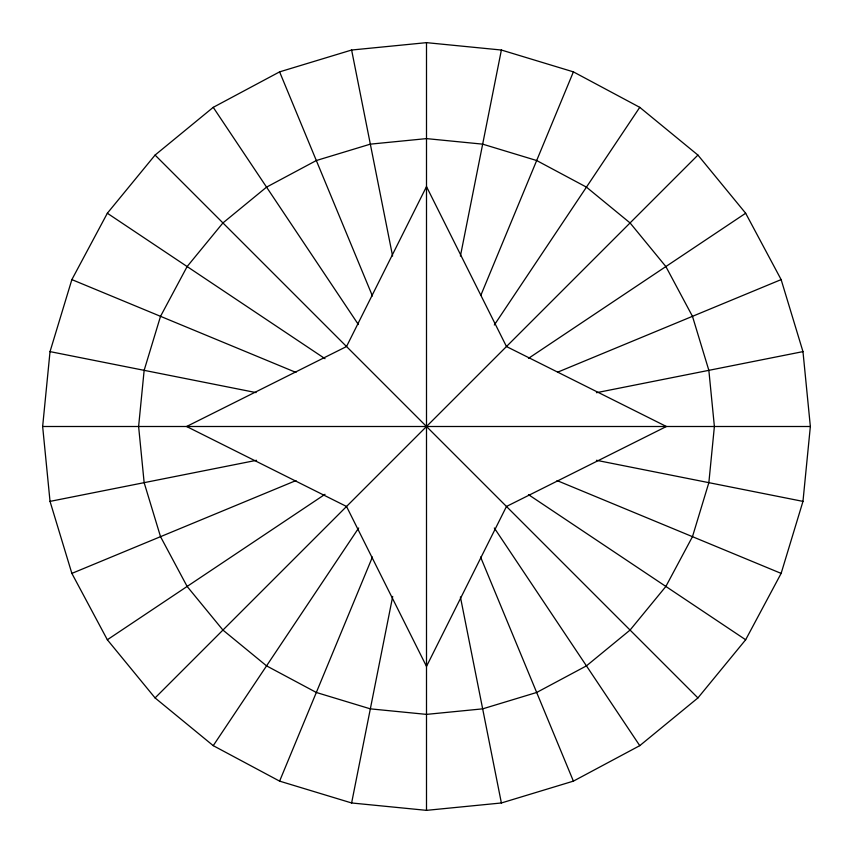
<?xml version="1.0" encoding="UTF-8"?>
<svg xmlns="http://www.w3.org/2000/svg" width="853" height="853" viewBox="0 0 853 853"><rect width="100%" height="100%" fill="white"/><g stroke="black" fill="none" stroke-linecap="round" stroke-linejoin="round"><path stroke-width="1.28" d="M42.65 426.5L50.028 351.617L71.865 279.603L107.339 213.239L155.075 155.075L213.239 107.339L279.603 71.865L351.617 50.028L426.5 42.65L501.383 50.028L573.397 71.865L639.761 107.339L697.925 155.075L745.661 213.239L781.135 279.603L802.972 351.617L810.35 426.5L802.972 501.383L781.135 573.397L745.661 639.761L697.925 697.925L639.761 745.661L573.397 781.135L501.383 802.972L426.5 810.35L351.617 802.972L279.603 781.135L213.239 745.661L155.075 697.925L107.339 639.761L71.865 573.397L50.028 501.383L42.65 426.5L810.35 426.5M351.617 802.972L392.7 596.439M460.407 256.049L501.383 50.028M279.603 781.135L372.43 557.02M480.825 295.351L573.397 71.865M346.531 346.531L426.5 186.594L506.469 346.531L666.406 426.5L506.469 506.469L426.5 666.406L346.531 506.469L186.594 426.5L346.531 346.531L506.469 506.469M213.239 745.661L358.686 527.986M494.313 325.014L639.761 107.339M155.075 697.925L346.393 506.607M346.531 506.469L506.469 346.531M506.607 346.393L697.925 155.075M107.339 639.761L325.014 494.313M528.455 358.377L745.661 213.239M71.865 573.397L295.98 480.57M557.649 372.175L781.135 279.603M50.028 501.383L256.561 460.3M596.439 392.7L802.972 351.617M50.028 351.617L256.049 392.593M596.439 460.3L802.972 501.383M71.865 279.603L295.98 372.43M557.02 480.57L781.135 573.397M107.339 213.239L325.014 358.686M528.455 494.623L745.661 639.761M155.075 155.075L346.393 346.393M506.607 506.607L697.925 697.925M213.239 107.339L358.377 324.545M494.313 527.986L639.761 745.661M279.603 71.865L372.43 295.98M480.57 557.02L573.397 781.135M351.617 50.028L392.593 256.049M460.407 596.951L501.383 802.972M426.5 42.65L426.5 810.35M144.146 370.341L138.612 426.5L144.146 482.659L160.524 536.665L187.127 586.438L222.932 630.068L266.562 665.873L316.335 692.476L370.341 708.854L426.5 714.387L482.659 708.854L536.665 692.476L586.438 665.873L630.068 630.068L665.873 586.438L692.476 536.665L708.854 482.659L714.387 426.5L708.854 370.341L692.476 316.335L665.873 266.562L630.068 222.932L586.438 187.127L536.665 160.524L482.659 144.146L426.5 138.612L370.341 144.146L316.335 160.524L266.562 187.127L222.932 222.932L187.127 266.562L160.524 316.335L144.146 370.341"/></g></svg>
